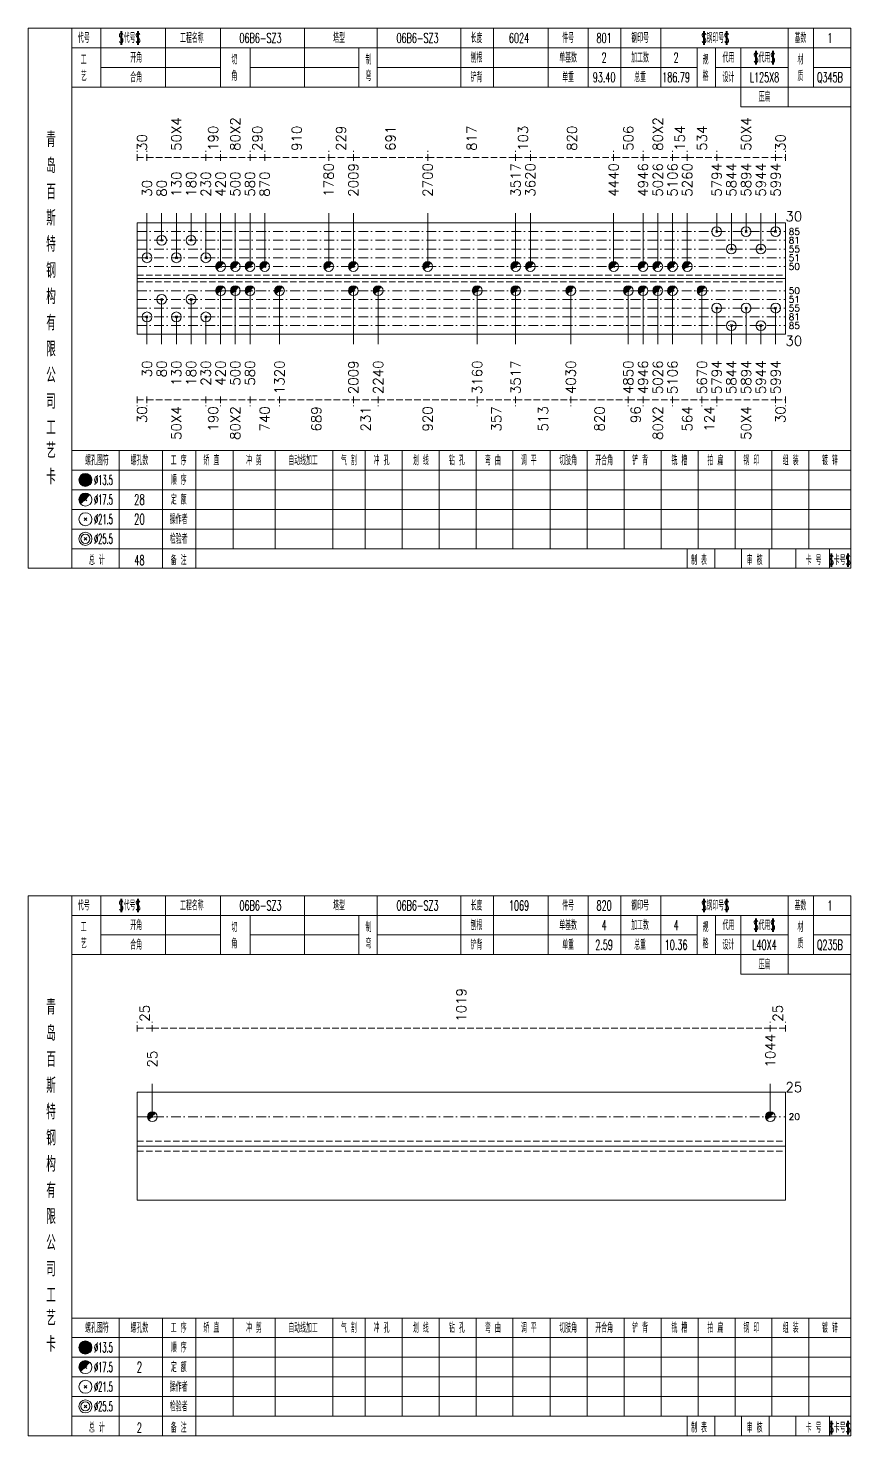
# Model space of a CAD drawing. Extents: x -533 to 8774, y 0 to 7979.
# Drawn here: x 1405.6 to 1657, y 2020.4 to 2450.4 of the extents above; entities that cross this region are included whole.
import ezdxf
from ezdxf.enums import TextEntityAlignment as Align

# ---------------------------------------------------------------- set-up
doc = ezdxf.new("R2010")
doc.units = 0
doc.header["$MEASUREMENT"] = 0
doc.linetypes.add('一点画线', pattern=[5.2, 3, -1, 0.2, -1])
doc.linetypes.add('虚线', pattern=[2.75, 2, -0.75])
doc.layers.get('0').update_dxf_attribs({"linetype": 'CONTINUOUS', "lineweight": 25})
for name, color, linetype, lineweight in [('1', 7, 'CONTINUOUS', 25), ('4', 7, 'CONTINUOUS', 25), ('5', 7, 'CONTINUOUS', 25)]:
    doc.layers.add(name, color=color, linetype=linetype, lineweight=lineweight)
doc.styles.get("Standard").update_dxf_attribs({"font": 'simplex.shx', "width": 0.7, "height": 3, "bigfont": 'gbhzfs.shx'})

# ---------------------------------------------------------------- blocks, each defined once
blk = doc.blocks.new('孔21.5')
at = {"layer": '5', "color": 7, "linetype": 'Continuous', "lineweight": 13}
for p, q in [((-0.2, -0.2), (0.2, 0.2)), ((0.2, -0.2), (-0.2, 0.2))]:
    blk.add_line(p, q, dxfattribs=at)
blk.add_circle((0, 0), 1, dxfattribs=at)
blk = doc.blocks.new('孔17.5')
at = {"layer": '5', "color": 7, "linetype": 'Continuous', "lineweight": 0}
for p, q in [((-0.2, -0.2), (0.2, 0.2)), ((-0.2, 0.2), (0.2, -0.2))]:
    blk.add_line(p, q, dxfattribs=at)
at = {"layer": '5', "color": 7, "linetype": 'Continuous', "lineweight": 13}
blk.add_circle((0, 0), 1, dxfattribs=at)
for radius in [0.9, 0.8, 0.7, 0.6, 0.5, 0.4, 0.3, 0.2, 0.1]:
    blk.add_arc((0, 0), radius, 45, 225, dxfattribs=at)

msp = doc.modelspace()

# ---------------------------------------------------------------- linework, layer by layer
at = {"color": 8, "linetype": '虚线', "lineweight": 9}
for p, q in [((1438.9, 2409.86), (1438.9, 2412.86)), ((1441.9, 2409.86), (1441.9, 2412.86)), ((1441.9, 2409.86), (1441.9, 2412.86)), ((1459.9, 2409.86), (1459.9, 2412.86)), ((1459.9, 2409.86), (1459.9, 2412.86)), ((1464.4, 2409.86), (1464.4, 2412.86)), ((1464.4, 2409.86), (1464.4, 2412.86)), ((1473.4, 2409.86), (1473.4, 2412.86)), ((1473.4, 2409.86), (1473.4, 2412.86)), ((1477.9, 2409.86), (1477.9, 2412.86)), ((1477.9, 2409.86), (1477.9, 2412.86)), ((1497.44, 2409.86), (1497.44, 2412.86)), ((1497.44, 2409.86), (1497.44, 2412.86)), ((1504.97, 2409.86), (1504.97, 2412.86)), ((1504.97, 2409.86), (1504.97, 2412.86)), ((1527.69, 2409.86), (1527.69, 2412.86)), ((1527.69, 2409.86), (1527.69, 2412.86)), ((1554.56, 2409.86), (1554.56, 2412.86)), ((1554.56, 2409.86), (1554.56, 2412.86)), ((1559.06, 2409.86), (1559.06, 2412.86)), ((1559.06, 2409.86), (1559.06, 2412.86)), ((1584.5, 2409.86), (1584.5, 2412.86)), ((1584.5, 2409.86), (1584.5, 2412.86)), ((1593.5, 2409.86), (1593.5, 2412.86)), ((1593.5, 2409.86), (1593.5, 2412.86)), ((1602.5, 2409.86), (1602.5, 2412.86)), ((1602.5, 2409.86), (1602.5, 2412.86)), ((1607, 2409.86), (1607, 2412.86)), ((1607, 2409.86), (1607, 2412.86)), ((1616, 2409.86), (1616, 2412.86)), ((1616, 2409.86), (1616, 2412.86)), ((1634, 2409.86), (1634, 2412.86)), ((1634, 2409.86), (1634, 2412.86)), ((1637, 2409.86), (1637, 2412.86)), ((1438.9, 2410.86), (1441.9, 2410.86)), ((1441.9, 2410.86), (1459.9, 2410.86)), ((1459.9, 2410.86), (1464.4, 2410.86)), ((1464.4, 2410.86), (1473.4, 2410.86)), ((1473.4, 2410.86), (1477.9, 2410.86)), ((1477.9, 2410.86), (1497.44, 2410.86)), ((1497.44, 2410.86), (1504.97, 2410.86)), ((1504.97, 2410.86), (1527.69, 2410.86)), ((1527.69, 2410.86), (1554.56, 2410.86)), ((1554.56, 2410.86), (1559.06, 2410.86)), ((1559.06, 2410.86), (1584.5, 2410.86)), ((1584.5, 2410.86), (1593.5, 2410.86)), ((1593.5, 2410.86), (1602.5, 2410.86)), ((1602.5, 2410.86), (1607, 2410.86)), ((1607, 2410.86), (1616, 2410.86)), ((1616, 2410.86), (1634, 2410.86)), ((1634, 2410.86), (1637, 2410.86)), ((1438.9, 2337.86), (1438.9, 2334.86)), ((1438.9, 2336.86), (1441.9, 2336.86)), ((1441.9, 2337.86), (1441.9, 2334.86)), ((1441.9, 2337.86), (1441.9, 2334.86)), ((1441.9, 2336.86), (1459.9, 2336.86)), ((1459.9, 2337.86), (1459.9, 2334.86)), ((1459.9, 2337.86), (1459.9, 2334.86)), ((1459.9, 2336.86), (1464.4, 2336.86)), ((1464.4, 2337.86), (1464.4, 2334.86)), ((1464.4, 2337.86), (1464.4, 2334.86)), ((1464.4, 2336.86), (1473.4, 2336.86)), ((1473.4, 2337.86), (1473.4, 2334.86)), ((1473.4, 2337.86), (1473.4, 2334.86)), ((1473.4, 2336.86), (1482.4, 2336.86)), ((1482.4, 2337.86), (1482.4, 2334.86)), ((1482.4, 2337.86), (1482.4, 2334.86)), ((1482.4, 2336.86), (1504.97, 2336.86)), ((1504.97, 2337.86), (1504.97, 2334.86)), ((1504.97, 2337.86), (1504.97, 2334.86)), ((1504.97, 2336.86), (1512.56, 2336.86)), ((1512.56, 2337.86), (1512.56, 2334.86)), ((1512.56, 2337.86), (1512.56, 2334.86)), ((1512.56, 2336.86), (1542.82, 2336.86)), ((1542.82, 2337.86), (1542.82, 2334.86)), ((1542.82, 2337.86), (1542.82, 2334.86)), ((1542.82, 2336.86), (1554.56, 2336.86)), ((1554.56, 2337.86), (1554.56, 2334.86)), ((1554.56, 2337.86), (1554.56, 2334.86)), ((1554.56, 2336.86), (1571.43, 2336.86)), ((1571.43, 2337.86), (1571.43, 2334.86)), ((1571.43, 2337.86), (1571.43, 2334.86)), ((1571.43, 2336.86), (1589, 2336.86)), ((1589, 2337.86), (1589, 2334.86)), ((1589, 2337.86), (1589, 2334.86)), ((1589, 2336.86), (1593.5, 2336.86)), ((1593.5, 2337.86), (1593.5, 2334.86)), ((1593.5, 2337.86), (1593.5, 2334.86)), ((1593.5, 2336.86), (1602.5, 2336.86)), ((1602.5, 2337.86), (1602.5, 2334.86)), ((1602.5, 2337.86), (1602.5, 2334.86)), ((1602.5, 2336.86), (1611.5, 2336.86)), ((1611.5, 2337.86), (1611.5, 2334.86)), ((1611.5, 2337.86), (1611.5, 2334.86)), ((1611.5, 2336.86), (1616, 2336.86)), ((1616, 2337.86), (1616, 2334.86)), ((1616, 2337.86), (1616, 2334.86)), ((1616, 2336.86), (1634, 2336.86)), ((1634, 2337.86), (1634, 2334.86)), ((1634, 2337.86), (1634, 2334.86)), ((1634, 2336.86), (1637, 2336.86)), ((1637, 2337.86), (1637, 2334.86)), ((1438.9, 2143.86), (1438.9, 2146.86)), ((1443.53, 2143.86), (1443.53, 2146.86)), ((1443.53, 2143.86), (1443.53, 2146.86)), ((1632.37, 2143.86), (1632.37, 2146.86)), ((1632.37, 2143.86), (1632.37, 2146.86)), ((1637, 2143.86), (1637, 2146.86)), ((1438.9, 2144.86), (1443.53, 2144.86)), ((1443.53, 2144.86), (1632.37, 2144.86)), ((1632.37, 2144.86), (1637, 2144.86))]:
    msp.add_line(p, q, dxfattribs=at)
at = {"color": 7, "linetype": 'Continuous', "lineweight": 18}
for p, q in [((1438.9, 2390.89), (1438.9, 2356.84)), ((1438.9, 2390.89), (1637, 2390.89)), ((1637, 2390.89), (1637, 2356.84)), ((1438.9, 2373.86), (1637, 2373.86)), ((1438.9, 2125.36), (1438.9, 2092.36)), ((1438.9, 2125.36), (1637, 2125.36)), ((1637, 2125.36), (1637, 2092.36)), ((1438.9, 2108.86), (1637, 2108.86))]:
    msp.add_line(p, q, dxfattribs=at)
at = {"color": 7, "linetype": 'Continuous', "lineweight": 13}
for p, q in [((1441.9, 2380.22), (1441.9, 2393.86)), ((1446.4, 2385.55), (1446.4, 2393.86)), ((1450.9, 2380.22), (1450.9, 2393.86)), ((1455.4, 2385.55), (1455.4, 2393.86)), ((1459.9, 2380.22), (1459.9, 2393.86)), ((1464.4, 2377.55), (1464.4, 2393.86)), ((1468.9, 2377.55), (1468.9, 2393.86)), ((1473.4, 2377.55), (1473.4, 2393.86)), ((1477.9, 2377.55), (1477.9, 2393.86)), ((1497.44, 2377.55), (1497.44, 2393.86)), ((1504.97, 2377.55), (1504.97, 2393.86)), ((1527.69, 2377.55), (1527.69, 2393.86)), ((1554.56, 2377.55), (1554.56, 2393.86)), ((1559.06, 2377.55), (1559.06, 2393.86)), ((1584.5, 2377.55), (1584.5, 2393.86)), ((1593.5, 2377.55), (1593.5, 2393.86)), ((1598, 2377.55), (1598, 2393.86)), ((1602.5, 2377.55), (1602.5, 2393.86)), ((1607, 2377.55), (1607, 2393.86)), ((1616, 2388.22), (1616, 2393.86)), ((1620.5, 2382.89), (1620.5, 2393.86)), ((1625, 2388.22), (1625, 2393.86)), ((1629.5, 2382.89), (1629.5, 2393.86)), ((1634, 2388.22), (1634, 2393.86)), ((1464.4, 2370.17), (1464.4, 2353.86)), ((1468.9, 2370.17), (1468.9, 2353.86)), ((1473.4, 2370.17), (1473.4, 2353.86)), ((1482.4, 2370.17), (1482.4, 2353.86)), ((1504.97, 2370.17), (1504.97, 2353.86)), ((1512.56, 2370.17), (1512.56, 2353.86)), ((1542.82, 2370.17), (1542.82, 2353.86)), ((1554.56, 2370.17), (1554.56, 2353.86)), ((1571.43, 2370.17), (1571.43, 2353.86)), ((1589, 2370.17), (1589, 2353.86)), ((1593.5, 2370.17), (1593.5, 2353.86)), ((1598, 2370.17), (1598, 2353.86)), ((1602.5, 2370.17), (1602.5, 2353.86)), ((1611.5, 2370.17), (1611.5, 2353.86)), ((1446.4, 2367.51), (1446.4, 2353.86)), ((1455.4, 2367.51), (1455.4, 2353.86)), ((1441.9, 2362.17), (1441.9, 2353.86)), ((1450.9, 2362.17), (1450.9, 2353.86)), ((1459.9, 2362.17), (1459.9, 2353.86)), ((1616, 2364.84), (1616, 2353.86)), ((1625, 2364.84), (1625, 2353.86)), ((1634, 2364.84), (1634, 2353.86)), ((1620.5, 2359.51), (1620.5, 2353.86)), ((1629.5, 2359.51), (1629.5, 2353.86)), ((1443.53, 2117.86), (1443.53, 2127.86)), ((1632.37, 2117.86), (1632.37, 2127.86))]:
    msp.add_line(p, q, dxfattribs=at)
at = {"color": 3, "linetype": '一点画线', "lineweight": 13}
for p, q in [((1438.9, 2388.22), (1637, 2388.22)), ((1438.9, 2385.55), (1637, 2385.55)), ((1438.9, 2382.89), (1637, 2382.89)), ((1438.9, 2380.22), (1637, 2380.22)), ((1438.9, 2377.55), (1637, 2377.55)), ((1438.9, 2370.17), (1637, 2370.17)), ((1438.9, 2367.51), (1637, 2367.51)), ((1438.9, 2364.84), (1637, 2364.84)), ((1438.9, 2362.17), (1637, 2362.17)), ((1438.9, 2359.51), (1637, 2359.51)), ((1438.9, 2117.86), (1637, 2117.86))]:
    msp.add_line(p, q, dxfattribs=at)
at = {"color": 1, "linetype": '虚线', "lineweight": 18}
for p, q in [((1438.9, 2374.89), (1637, 2374.89)), ((1438.9, 2372.84), (1637, 2372.84)), ((1438.9, 2110.36), (1637, 2110.36)), ((1438.9, 2107.36), (1637, 2107.36))]:
    msp.add_line(p, q, dxfattribs=at)
at = {"layer": '1', "color": 7, "linetype": 'Continuous', "lineweight": 18}
for p, q in [((1438.9, 2356.84), (1637, 2356.84)), ((1438.9, 2092.36), (1637, 2092.36))]:
    msp.add_line(p, q, dxfattribs=at)
at = {"layer": '4', "color": 1, "linetype": 'Continuous', "lineweight": 18}
for p, q in [((1418.9, 2285.36), (1418.9, 2450.36)), ((1427.8, 2432.36), (1427.8, 2450.36)), ((1447.6, 2432.36), (1447.6, 2450.36)), ((1464.4, 2432.36), (1464.4, 2450.36)), ((1490, 2432.36), (1490, 2450.36)), ((1512.3, 2432.36), (1512.3, 2450.36)), ((1537.8, 2432.36), (1537.8, 2450.36)), ((1547.8, 2432.36), (1547.8, 2450.36)), ((1564.5, 2432.36), (1564.5, 2450.36)), ((1576.7, 2432.36), (1576.7, 2450.36)), ((1586.7, 2432.36), (1586.7, 2450.36)), ((1598.9, 2432.36), (1598.9, 2450.36)), ((1637.8, 2426.36), (1637.8, 2450.36)), ((1645.6, 2432.36), (1645.6, 2450.36)), ((1418.9, 2444.36), (1657, 2444.36)), ((1473.4, 2432.36), (1473.4, 2444.36)), ((1506.7, 2432.36), (1506.7, 2444.36)), ((1610, 2432.36), (1610, 2444.36)), ((1615.6, 2432.36), (1615.6, 2444.36)), ((1623.4, 2426.36), (1623.4, 2444.36)), ((1427.8, 2438.36), (1464.4, 2438.36)), ((1473.4, 2438.36), (1506.7, 2438.36)), ((1512.3, 2438.36), (1610, 2438.36)), ((1615.6, 2438.36), (1637.8, 2438.36)), ((1645.6, 2438.36), (1657, 2438.36)), ((1418.9, 2432.36), (1657, 2432.36)), ((1623.4, 2426.36), (1657, 2426.36)), ((1418.9, 2321.36), (1657, 2321.36)), ((1433.4, 2285.36), (1433.4, 2321.36)), ((1446.7, 2285.36), (1446.7, 2321.36)), ((1456.8, 2285.36), (1456.8, 2321.36)), ((1468.2, 2291.36), (1468.2, 2321.36)), ((1481.1, 2291.36), (1481.1, 2321.36)), ((1498.7, 2291.36), (1498.7, 2321.36)), ((1508.6, 2291.36), (1508.6, 2321.36)), ((1519.9, 2291.36), (1519.9, 2321.36)), ((1531.2, 2291.36), (1531.2, 2321.36)), ((1542.5, 2291.36), (1542.5, 2321.36)), ((1553.7, 2291.36), (1553.7, 2321.36)), ((1565.1, 2291.36), (1565.1, 2321.36)), ((1576.4, 2291.36), (1576.4, 2321.36)), ((1587.7, 2291.36), (1587.7, 2321.36)), ((1599, 2291.36), (1599, 2321.36)), ((1610.3, 2291.36), (1610.3, 2321.36)), ((1621.6, 2291.36), (1621.6, 2321.36)), ((1632.9, 2291.36), (1632.9, 2321.36)), ((1644.2, 2291.36), (1644.2, 2321.36)), ((1418.9, 2315.36), (1657, 2315.36)), ((1418.9, 2309.36), (1657, 2309.36)), ((1418.9, 2303.36), (1657, 2303.36)), ((1418.9, 2297.36), (1657, 2297.36)), ((1418.9, 2291.36), (1657, 2291.36)), ((1607, 2285.36), (1607, 2291.36)), ((1615.4, 2285.36), (1615.4, 2291.36)), ((1623.6, 2285.36), (1623.6, 2291.36)), ((1632, 2285.36), (1632, 2291.36)), ((1640.2, 2285.36), (1640.2, 2291.36)), ((1650.5, 2285.36), (1650.5, 2291.36)), ((1418.9, 2020.36), (1418.9, 2185.36)), ((1427.8, 2167.36), (1427.8, 2185.36)), ((1447.6, 2167.36), (1447.6, 2185.36)), ((1464.4, 2167.36), (1464.4, 2185.36)), ((1490, 2167.36), (1490, 2185.36)), ((1512.3, 2167.36), (1512.3, 2185.36)), ((1537.8, 2167.36), (1537.8, 2185.36)), ((1547.8, 2167.36), (1547.8, 2185.36)), ((1564.5, 2167.36), (1564.5, 2185.36)), ((1576.7, 2167.36), (1576.7, 2185.36)), ((1586.7, 2167.36), (1586.7, 2185.36)), ((1598.9, 2167.36), (1598.9, 2185.36)), ((1637.8, 2161.36), (1637.8, 2185.36)), ((1645.6, 2167.36), (1645.6, 2185.36)), ((1418.9, 2179.36), (1657, 2179.36)), ((1473.4, 2167.36), (1473.4, 2179.36)), ((1506.7, 2167.36), (1506.7, 2179.36)), ((1610, 2167.36), (1610, 2179.36)), ((1615.6, 2167.36), (1615.6, 2179.36)), ((1623.4, 2161.36), (1623.4, 2179.36)), ((1427.8, 2173.36), (1464.4, 2173.36)), ((1473.4, 2173.36), (1506.7, 2173.36)), ((1512.3, 2173.36), (1610, 2173.36)), ((1615.6, 2173.36), (1637.8, 2173.36)), ((1645.6, 2173.36), (1657, 2173.36)), ((1418.9, 2167.36), (1657, 2167.36)), ((1623.4, 2161.36), (1657, 2161.36)), ((1418.9, 2056.36), (1657, 2056.36)), ((1433.4, 2020.36), (1433.4, 2056.36)), ((1446.7, 2020.36), (1446.7, 2056.36)), ((1456.8, 2020.36), (1456.8, 2056.36)), ((1468.2, 2026.36), (1468.2, 2056.36)), ((1481.1, 2026.36), (1481.1, 2056.36)), ((1498.7, 2026.36), (1498.7, 2056.36)), ((1508.6, 2026.36), (1508.6, 2056.36)), ((1519.9, 2026.36), (1519.9, 2056.36)), ((1531.2, 2026.36), (1531.2, 2056.36)), ((1542.5, 2026.36), (1542.5, 2056.36)), ((1553.7, 2026.36), (1553.7, 2056.36)), ((1565.1, 2026.36), (1565.1, 2056.36)), ((1576.4, 2026.36), (1576.4, 2056.36)), ((1587.7, 2026.36), (1587.7, 2056.36)), ((1599, 2026.36), (1599, 2056.36)), ((1610.3, 2026.36), (1610.3, 2056.36)), ((1621.6, 2026.36), (1621.6, 2056.36)), ((1632.9, 2026.36), (1632.9, 2056.36)), ((1644.2, 2026.36), (1644.2, 2056.36)), ((1418.9, 2050.36), (1657, 2050.36)), ((1418.9, 2044.36), (1657, 2044.36)), ((1418.9, 2038.36), (1657, 2038.36)), ((1418.9, 2032.36), (1657, 2032.36)), ((1418.9, 2026.36), (1657, 2026.36)), ((1607, 2020.36), (1607, 2026.36)), ((1615.4, 2020.36), (1615.4, 2026.36)), ((1623.6, 2020.36), (1623.6, 2026.36)), ((1632, 2020.36), (1632, 2026.36)), ((1640.2, 2020.36), (1640.2, 2026.36)), ((1650.5, 2020.36), (1650.5, 2026.36))]:
    msp.add_line(p, q, dxfattribs=at)
at = {"layer": '4', "color": 7, "linetype": 'Continuous', "lineweight": 13}
for p, q in [((1422.9, 2312.16), (1423.3, 2312.56)), ((1423.3, 2312.16), (1422.9, 2312.56)), ((1422.7, 2299.96), (1423.5, 2300.76)), ((1423.5, 2299.96), (1422.7, 2300.76)), ((1422.7, 2293.96), (1423.5, 2294.76)), ((1423.5, 2293.96), (1422.7, 2294.76)), ((1422.9, 2047.16), (1423.3, 2047.56)), ((1423.3, 2047.16), (1422.9, 2047.56)), ((1422.7, 2034.96), (1423.5, 2035.76)), ((1423.5, 2034.96), (1422.7, 2035.76)), ((1422.7, 2028.96), (1423.5, 2029.76)), ((1423.5, 2028.96), (1422.7, 2029.76))]:
    msp.add_line(p, q, dxfattribs=at)
at = {"layer": '4', "color": 7, "linetype": 'Continuous', "lineweight": 0}
for p, q in [((1422.7, 2305.96), (1423.5, 2306.76)), ((1422.7, 2306.76), (1423.5, 2305.96)), ((1422.7, 2040.96), (1423.5, 2041.76)), ((1422.7, 2041.76), (1423.5, 2040.96))]:
    msp.add_line(p, q, dxfattribs=at)
at = {"layer": '4', "color": 4, "linetype": 'Continuous', "lineweight": 18}
msp.add_lwpolyline([(1405.6, 2450.36), (1405.6, 2285.36), (1657, 2285.36), (1657, 2450.36)], close=True, dxfattribs=at)
at = {"layer": '4', "color": 1, "linetype": 'Continuous', "lineweight": 18}
msp.add_lwpolyline([(1405.6, 2185.36), (1405.6, 2020.36), (1657, 2020.36), (1657, 2185.36)], close=True, dxfattribs=at)
at = {"layer": '4', "color": 7, "linetype": 'Continuous', "lineweight": 13}
for centre, radius in [((1423.1, 2312.36), 2), ((1423.1, 2312.36), 1.8), ((1423.1, 2312.36), 1.6), ((1423.1, 2312.36), 1.4), ((1423.1, 2312.36), 1.2), ((1423.1, 2312.36), 1), ((1423.1, 2312.36), 0.8), ((1423.1, 2312.36), 0.6), ((1423.1, 2312.36), 0.4), ((1423.1, 2312.36), 0.2), ((1423.1, 2306.36), 2), ((1423.1, 2300.36), 2), ((1423.1, 2294.36), 2), ((1423.1, 2294.36), 1.4), ((1423.1, 2047.36), 2), ((1423.1, 2047.36), 1.8), ((1423.1, 2047.36), 1.6), ((1423.1, 2047.36), 1.4), ((1423.1, 2047.36), 1.2), ((1423.1, 2047.36), 1), ((1423.1, 2047.36), 0.8), ((1423.1, 2047.36), 0.6), ((1423.1, 2047.36), 0.4), ((1423.1, 2047.36), 0.2), ((1423.1, 2041.36), 2), ((1423.1, 2035.36), 2), ((1423.1, 2029.36), 2), ((1423.1, 2029.36), 1.4)]:
    msp.add_circle(centre, radius, dxfattribs=at)
for centre, radius in [((1423.1, 2306.36), 1.8), ((1423.1, 2306.36), 1.6), ((1423.1, 2306.36), 1.4), ((1423.1, 2306.36), 1.2), ((1423.1, 2306.36), 1), ((1423.1, 2306.36), 0.8), ((1423.1, 2306.36), 0.6), ((1423.1, 2306.36), 0.4), ((1423.1, 2306.36), 0.2), ((1423.1, 2041.36), 1.8), ((1423.1, 2041.36), 1.6), ((1423.1, 2041.36), 1.4), ((1423.1, 2041.36), 1.2), ((1423.1, 2041.36), 1), ((1423.1, 2041.36), 0.8), ((1423.1, 2041.36), 0.6), ((1423.1, 2041.36), 0.4), ((1423.1, 2041.36), 0.2)]:
    msp.add_arc(centre, radius, 45, 225, dxfattribs=at)

# ---------------------------------------------------------------- block references
at = {"color": 7, "linetype": 'Continuous', "lineweight": 13, "xscale": 1.5, "yscale": 1.5, "zscale": 1.5}
for name, p in [('孔21.5', (1446.4, 2385.55)), ('孔21.5', (1455.4, 2385.55)), ('孔21.5', (1616, 2388.22)), ('孔21.5', (1625, 2388.22)), ('孔21.5', (1634, 2388.22)), ('孔21.5', (1620.5, 2382.89)), ('孔21.5', (1629.5, 2382.89)), ('孔21.5', (1441.9, 2380.22)), ('孔21.5', (1450.9, 2380.22)), ('孔21.5', (1459.9, 2380.22)), ('孔17.5', (1464.4, 2377.55)), ('孔17.5', (1468.9, 2377.55)), ('孔17.5', (1473.4, 2377.55)), ('孔17.5', (1477.9, 2377.55)), ('孔17.5', (1497.44, 2377.55)), ('孔17.5', (1504.97, 2377.55)), ('孔17.5', (1527.69, 2377.55)), ('孔17.5', (1554.56, 2377.55)), ('孔17.5', (1559.06, 2377.55)), ('孔17.5', (1584.5, 2377.55)), ('孔17.5', (1593.5, 2377.55)), ('孔17.5', (1598, 2377.55)), ('孔17.5', (1602.5, 2377.55)), ('孔17.5', (1607, 2377.55)), ('孔17.5', (1443.53, 2117.86)), ('孔17.5', (1632.37, 2117.86))]:
    msp.add_blockref(name, p, dxfattribs=at)
at = {"layer": '1', "color": 7, "linetype": 'Continuous', "lineweight": 13, "xscale": 1.5, "yscale": 1.5, "zscale": 1.5}
for name, p in [('孔17.5', (1464.4, 2370.17)), ('孔17.5', (1468.9, 2370.17)), ('孔17.5', (1473.4, 2370.17)), ('孔17.5', (1482.4, 2370.17)), ('孔17.5', (1504.97, 2370.17)), ('孔17.5', (1512.56, 2370.17)), ('孔17.5', (1542.82, 2370.17)), ('孔17.5', (1554.56, 2370.17)), ('孔17.5', (1571.43, 2370.17)), ('孔17.5', (1589, 2370.17)), ('孔17.5', (1593.5, 2370.17)), ('孔17.5', (1598, 2370.17)), ('孔17.5', (1602.5, 2370.17)), ('孔17.5', (1611.5, 2370.17)), ('孔21.5', (1446.4, 2367.51)), ('孔21.5', (1455.4, 2367.51)), ('孔21.5', (1616, 2364.84)), ('孔21.5', (1625, 2364.84)), ('孔21.5', (1634, 2364.84)), ('孔21.5', (1441.9, 2362.17)), ('孔21.5', (1450.9, 2362.17)), ('孔21.5', (1459.9, 2362.17)), ('孔21.5', (1620.5, 2359.51)), ('孔21.5', (1629.5, 2359.51))]:
    msp.add_blockref(name, p, dxfattribs=at)

# ---------------------------------------------------------------- texts
at = {"color": 8, "linetype": 'Continuous', "lineweight": 9}
for s, p in [('50X4', (1450.9, 2412.86)), ('80X2', (1468.9, 2412.86)), ('80X2', (1598, 2412.86)), ('50X4', (1625, 2412.86)), ('30', (1440.4, 2412.86)), ('190', (1462.15, 2412.86)), ('290', (1475.65, 2412.86)), ('910', (1487.67, 2412.86)), ('229', (1501.2, 2412.86)), ('691', (1516.33, 2412.86)), ('817', (1541.12, 2412.86)), ('103', (1556.81, 2412.86)), ('820', (1571.78, 2412.86)), ('506', (1589, 2412.86)), ('154', (1604.75, 2412.86)), ('534', (1611.5, 2412.86)), ('30', (1635.5, 2412.86)), ('1019', (1537.95, 2146.86)), ('25', (1441.22, 2146.86)), ('25', (1634.68, 2146.86))]:
    msp.add_text(s, height=3, rotation=90, dxfattribs=at).set_placement(p, align=Align.MIDDLE_LEFT)
at = {"color": 7, "linetype": 'Continuous', "lineweight": 13}
for s, p in [('1780', (1497.44, 2398.86)), ('2009', (1504.97, 2398.86)), ('2700', (1527.69, 2398.86)), ('3517', (1554.56, 2398.86)), ('3620', (1559.06, 2398.86)), ('4440', (1584.5, 2398.86)), ('4946', (1593.5, 2398.86)), ('5026', (1598, 2398.86)), ('5106', (1602.5, 2398.86)), ('5260', (1607, 2398.86)), ('5794', (1616, 2398.86)), ('5844', (1620.5, 2398.86)), ('5894', (1625, 2398.86)), ('5944', (1629.5, 2398.86)), ('5994', (1634, 2398.86)), ('130', (1450.9, 2398.86)), ('180', (1455.4, 2398.86)), ('230', (1459.9, 2398.86)), ('420', (1464.4, 2398.86)), ('500', (1468.9, 2398.86)), ('580', (1473.4, 2398.86)), ('870', (1477.9, 2398.86)), ('30', (1441.9, 2398.86)), ('80', (1446.4, 2398.86)), ('1044', (1632.37, 2132.86)), ('25', (1443.53, 2132.86))]:
    msp.add_text(s, height=3, rotation=90, dxfattribs=at).set_placement(p, align=Align.MIDDLE_LEFT)
for s, height, p in [('30', 3, (1637, 2392.86)), ('85', 2, (1638, 2388.22)), ('81', 2, (1638, 2385.55)), ('55', 2, (1638, 2382.89)), ('51', 2, (1638, 2380.22)), ('50', 2, (1638, 2377.55)), ('50', 2, (1638, 2370.17)), ('51', 2, (1638, 2367.51)), ('55', 2, (1638, 2364.84)), ('81', 2, (1638, 2362.17)), ('85', 2, (1638, 2359.51)), ('25', 3, (1637, 2126.86)), ('20', 2, (1638, 2117.86))]:
    msp.add_text(s, height=height, dxfattribs=at).set_placement(p, align=Align.MIDDLE_LEFT)
at = {"color": 8, "linetype": 'Continuous', "lineweight": 9}
for s, p in [('30', (1440.4, 2334.86)), ('50X4', (1450.9, 2334.86)), ('190', (1462.15, 2334.86)), ('80X2', (1468.9, 2334.86)), ('740', (1477.9, 2334.86)), ('689', (1493.68, 2334.86)), ('231', (1508.76, 2334.86)), ('920', (1527.69, 2334.86)), ('357', (1548.69, 2334.86)), ('513', (1562.99, 2334.86)), ('820', (1580.21, 2334.86)), ('96', (1591.25, 2334.86)), ('80X2', (1598, 2334.86)), ('564', (1607, 2334.86)), ('124', (1613.75, 2334.86)), ('50X4', (1625, 2334.86)), ('30', (1635.5, 2334.86))]:
    msp.add_text(s, height=3, rotation=90, dxfattribs=at).set_placement(p, align=Align.MIDDLE_RIGHT)
at = {"layer": '1', "color": 7, "linetype": 'Continuous', "lineweight": 13}
msp.add_text('30', height=3, dxfattribs=at).set_placement((1637, 2354.86), align=Align.MIDDLE_LEFT)
for s, p in [('30', (1441.9, 2348.86)), ('80', (1446.4, 2348.86)), ('130', (1450.9, 2348.86)), ('180', (1455.4, 2348.86)), ('230', (1459.9, 2348.86)), ('420', (1464.4, 2348.86)), ('500', (1468.9, 2348.86)), ('580', (1473.4, 2348.86)), ('1320', (1482.4, 2348.86)), ('2009', (1504.97, 2348.86)), ('2240', (1512.56, 2348.86)), ('3160', (1542.82, 2348.86)), ('3517', (1554.56, 2348.86)), ('4030', (1571.43, 2348.86)), ('4850', (1589, 2348.86)), ('4946', (1593.5, 2348.86)), ('5026', (1598, 2348.86)), ('5106', (1602.5, 2348.86)), ('5670', (1611.5, 2348.86)), ('5794', (1616, 2348.86)), ('5844', (1620.5, 2348.86)), ('5894', (1625, 2348.86)), ('5944', (1629.5, 2348.86)), ('5994', (1634, 2348.86))]:
    msp.add_text(s, height=3, rotation=90, dxfattribs=at).set_placement(p, align=Align.MIDDLE_RIGHT)
at = {"layer": '4', "color": 1, "linetype": 'Continuous', "lineweight": 13}
for s, height, width, p in [('代号', 3, 0.6, (1422.6, 2447.36)), ('$代号$', 3, 0.6, (1436.6, 2447.36)), ('工程名称', 3, 0.6, (1455.6, 2447.36)), ('06B6-SZ3', 3, 0.6, (1476.6, 2447.36)), ('塔型', 3, 0.6, (1500.6, 2447.36)), ('06B6-SZ3', 3, 0.6, (1524.6, 2447.36)), ('长度', 3, 0.6, (1542.6, 2447.36)), ('6024', 3, 0.6, (1555.6, 2447.36)), ('件号', 3, 0.6, (1570.6, 2447.36)), ('801', 3, 0.6, (1581.6, 2447.36)), ('钢印号', 3, 0.6, (1592.6, 2447.36)), ('$钢印号$', 3, 0.6, (1615.6, 2447.36)), ('基数', 3, 0.6, (1641.6, 2447.36)), ('1', 3, 0.6, (1650.6, 2447.36)), ('开角', 3, 0.6, (1438.6, 2441.36)), ('切', 3, 0.6, (1468.6, 2440.76)), ('制', 3, 0.6, (1509.6, 2440.76)), ('刨根', 3, 0.6, (1542.6, 2441.36)), ('单基数', 3, 0.6, (1570.6, 2441.36)), ('2', 3, 0.6, (1581.6, 2441.36)), ('加工数', 3, 0.6, (1592.6, 2441.36)), ('2', 3, 0.6, (1603.6, 2441.36)), ('规', 3, 0.6, (1612.6, 2440.76)), ('代用', 3, 0.6, (1619.6, 2441.36)), ('$代用$', 3, 0.6, (1630.6, 2441.36)), ('材', 3, 0.6, (1641.6, 2440.76)), ('工', 3, 0.6, (1422.6, 2440.76)), ('艺', 3, 0.6, (1422.6, 2435.76)), ('合角', 3, 0.6, (1438.6, 2435.36)), ('角', 3, 0.6, (1468.6, 2435.76)), ('弯', 3, 0.6, (1509.6, 2435.76)), ('铲背', 3, 0.6, (1542.6, 2435.36)), ('单重', 3, 0.6, (1570.6, 2435.36)), ('93.40', 3, 0.6, (1581.6, 2435.36)), ('总重', 3, 0.6, (1592.6, 2435.36)), ('186.79', 3, 0.6, (1603.6, 2435.36)), ('格', 3, 0.6, (1612.6, 2435.76)), ('设计', 3, 0.6, (1619.6, 2435.36)), ('L125X8', 3, 0.6, (1630.6, 2435.36)), ('质', 3, 0.6, (1641.6, 2435.76)), ('Q345B', 3, 0.6, (1650.6, 2435.36)), ('压扁', 3, 0.6, (1630.6, 2429.36)), ('青', 4.6, 0.8, (1412.6, 2416.36)), ('岛', 4.6, 0.8, (1412.6, 2408.36)), ('百', 4.6, 0.8, (1412.6, 2400.36)), ('斯', 4.6, 0.8, (1412.6, 2392.36)), ('特', 4.6, 0.8, (1412.6, 2384.36)), ('钢', 4.6, 0.8, (1412.6, 2376.36)), ('构', 4.6, 0.8, (1412.6, 2368.36)), ('有', 4.6, 0.8, (1412.6, 2360.36)), ('限', 4.6, 0.8, (1412.6, 2352.36)), ('公', 4.6, 0.8, (1412.6, 2344.36)), ('司', 4.6, 0.8, (1412.6, 2336.36)), ('工', 4.6, 0.8, (1412.6, 2328.36)), ('艺', 4.6, 0.8, (1412.6, 2321.36)), ('螺孔图符', 3, 0.6, (1426.6, 2318.36)), ('螺孔数', 3, 0.6, (1439.6, 2318.36)), ('工 序', 3, 0.6, (1451.6, 2318.36)), ('矫 直', 3, 0.6, (1461.6, 2318.36)), ('冲 剪', 3, 0.6, (1474.6, 2318.36)), ('自动线加工', 3, 0.6, (1489.6, 2318.36)), ('气 割', 3, 0.6, (1503.6, 2318.36)), ('冲 孔', 3, 0.6, (1513.6, 2318.36)), ('划 线', 3, 0.6, (1525.6, 2318.36)), ('钻 孔', 3, 0.6, (1536.6, 2318.36)), ('弯 曲', 3, 0.6, (1547.6, 2318.36)), ('调 平', 3, 0.6, (1558.6, 2318.36)), ('切肢角', 3, 0.6, (1570.6, 2318.36)), ('开合角', 3, 0.6, (1581.6, 2318.36)), ('铲 背', 3, 0.6, (1592.6, 2318.36)), ('铣 槽', 3, 0.6, (1604.6, 2318.36)), ('拍 扁', 3, 0.6, (1615.6, 2318.36)), ('钢 印', 3, 0.6, (1626.6, 2318.36)), ('组 装', 3, 0.6, (1638.6, 2318.36)), ('镀 锌', 3, 0.6, (1650.6, 2318.36)), ('卡', 4.6, 0.8, (1412.6, 2313.36)), ('%%C13.5', 3, 0.5, (1428.6, 2312.36)), ('顺 序', 3, 0.6, (1451.6, 2312.36)), ('%%C17.5', 3, 0.5, (1428.6, 2306.36)), ('28', 3.2, 0.6, (1439.6, 2306.36)), ('定 额', 3, 0.6, (1451.6, 2306.36)), ('%%C21.5', 3, 0.5, (1428.6, 2300.36)), ('20', 3.2, 0.6, (1439.6, 2300.36)), ('操作者', 3, 0.6, (1451.6, 2300.36)), ('%%C25.5', 3, 0.5, (1428.6, 2294.36)), ('检验者', 3, 0.6, (1451.6, 2294.36)), ('总 计', 3, 0.6, (1426.6, 2287.86)), ('48', 3, 0.6, (1439.6, 2287.86)), ('备 注', 3, 0.6, (1451.6, 2287.86)), ('制 表', 3, 0.6, (1610.6, 2287.86)), ('审 核', 3, 0.6, (1627.6, 2287.86)), ('卡 号', 3, 0.6, (1645.6, 2287.86)), ('$卡号$', 3, 0.6, (1653.6, 2287.86)), ('$代号$', 3, 0.6, (1436.6, 2182.36)), ('$钢印号$', 3, 0.6, (1615.6, 2182.36)), ('代号', 3, 0.6, (1422.6, 2182.36)), ('工程名称', 3, 0.6, (1455.6, 2182.36)), ('06B6-SZ3', 3, 0.6, (1476.6, 2182.36)), ('塔型', 3, 0.6, (1500.6, 2182.36)), ('06B6-SZ3', 3, 0.6, (1524.6, 2182.36)), ('长度', 3, 0.6, (1542.6, 2182.36)), ('1069', 3, 0.6, (1555.6, 2182.36)), ('件号', 3, 0.6, (1570.6, 2182.36)), ('820', 3, 0.6, (1581.6, 2182.36)), ('钢印号', 3, 0.6, (1592.6, 2182.36)), ('基数', 3, 0.6, (1641.6, 2182.36)), ('1', 3, 0.6, (1650.6, 2182.36)), ('工', 3, 0.6, (1422.6, 2175.76)), ('开角', 3, 0.6, (1438.6, 2176.36)), ('切', 3, 0.6, (1468.6, 2175.76)), ('制', 3, 0.6, (1509.6, 2175.76)), ('刨根', 3, 0.6, (1542.6, 2176.36)), ('单基数', 3, 0.6, (1570.6, 2176.36)), ('4', 3, 0.6, (1581.6, 2176.36)), ('加工数', 3, 0.6, (1592.6, 2176.36)), ('4', 3, 0.6, (1603.6, 2176.36)), ('规', 3, 0.6, (1612.6, 2175.76)), ('代用', 3, 0.6, (1619.6, 2176.36)), ('$代用$', 3, 0.6, (1630.6, 2176.36)), ('材', 3, 0.6, (1641.6, 2175.76)), ('艺', 3, 0.6, (1422.6, 2170.76)), ('合角', 3, 0.6, (1438.6, 2170.36)), ('角', 3, 0.6, (1468.6, 2170.76)), ('弯', 3, 0.6, (1509.6, 2170.76)), ('铲背', 3, 0.6, (1542.6, 2170.36)), ('单重', 3, 0.6, (1570.6, 2170.36)), ('2.59', 3, 0.6, (1581.6, 2170.36)), ('总重', 3, 0.6, (1592.6, 2170.36)), ('10.36', 3, 0.6, (1603.6, 2170.36)), ('格', 3, 0.6, (1612.6, 2170.76)), ('设计', 3, 0.6, (1619.6, 2170.36)), ('L40X4', 3, 0.6, (1630.6, 2170.36)), ('质', 3, 0.6, (1641.6, 2170.76)), ('Q235B', 3, 0.6, (1650.6, 2170.36)), ('压扁', 3, 0.6, (1630.6, 2164.36)), ('青', 4.6, 0.8, (1412.6, 2151.36)), ('岛', 4.6, 0.8, (1412.6, 2143.36)), ('百', 4.6, 0.8, (1412.6, 2135.36)), ('斯', 4.6, 0.8, (1412.6, 2127.36)), ('特', 4.6, 0.8, (1412.6, 2119.36)), ('钢', 4.6, 0.8, (1412.6, 2111.36)), ('构', 4.6, 0.8, (1412.6, 2103.36)), ('有', 4.6, 0.8, (1412.6, 2095.36)), ('限', 4.6, 0.8, (1412.6, 2087.36)), ('公', 4.6, 0.8, (1412.6, 2079.36)), ('司', 4.6, 0.8, (1412.6, 2071.36)), ('工', 4.6, 0.8, (1412.6, 2063.36)), ('艺', 4.6, 0.8, (1412.6, 2056.36)), ('卡', 4.6, 0.8, (1412.6, 2048.36)), ('螺孔图符', 3, 0.6, (1426.6, 2053.36)), ('螺孔数', 3, 0.6, (1439.6, 2053.36)), ('工 序', 3, 0.6, (1451.6, 2053.36)), ('矫 直', 3, 0.6, (1461.6, 2053.36)), ('冲 剪', 3, 0.6, (1474.6, 2053.36)), ('自动线加工', 3, 0.6, (1489.6, 2053.36)), ('气 割', 3, 0.6, (1503.6, 2053.36)), ('冲 孔', 3, 0.6, (1513.6, 2053.36)), ('划 线', 3, 0.6, (1525.6, 2053.36)), ('钻 孔', 3, 0.6, (1536.6, 2053.36)), ('弯 曲', 3, 0.6, (1547.6, 2053.36)), ('调 平', 3, 0.6, (1558.6, 2053.36)), ('切肢角', 3, 0.6, (1570.6, 2053.36)), ('开合角', 3, 0.6, (1581.6, 2053.36)), ('铲 背', 3, 0.6, (1592.6, 2053.36)), ('铣 槽', 3, 0.6, (1604.6, 2053.36)), ('拍 扁', 3, 0.6, (1615.6, 2053.36)), ('钢 印', 3, 0.6, (1626.6, 2053.36)), ('组 装', 3, 0.6, (1638.6, 2053.36)), ('镀 锌', 3, 0.6, (1650.6, 2053.36)), ('%%C13.5', 3, 0.5, (1428.6, 2047.36)), ('顺 序', 3, 0.6, (1451.6, 2047.36)), ('%%C17.5', 3, 0.5, (1428.6, 2041.36)), ('2', 3.2, 0.6, (1439.6, 2041.36)), ('定 额', 3, 0.6, (1451.6, 2041.36)), ('%%C21.5', 3, 0.5, (1428.6, 2035.36)), ('操作者', 3, 0.6, (1451.6, 2035.36)), ('%%C25.5', 3, 0.5, (1428.6, 2029.36)), ('检验者', 3, 0.6, (1451.6, 2029.36)), ('总 计', 3, 0.6, (1426.6, 2022.86)), ('2', 3, 0.6, (1439.6, 2022.86)), ('备 注', 3, 0.6, (1451.6, 2022.86)), ('制 表', 3, 0.6, (1610.6, 2022.86)), ('审 核', 3, 0.6, (1627.6, 2022.86)), ('卡 号', 3, 0.6, (1645.6, 2022.86)), ('$卡号$', 3, 0.6, (1653.6, 2022.86))]:
    msp.add_text(s, height=height, dxfattribs=dict(at, width=width)).set_placement(p, align=Align.MIDDLE_CENTER)

doc.saveas('drawing.dxf')
